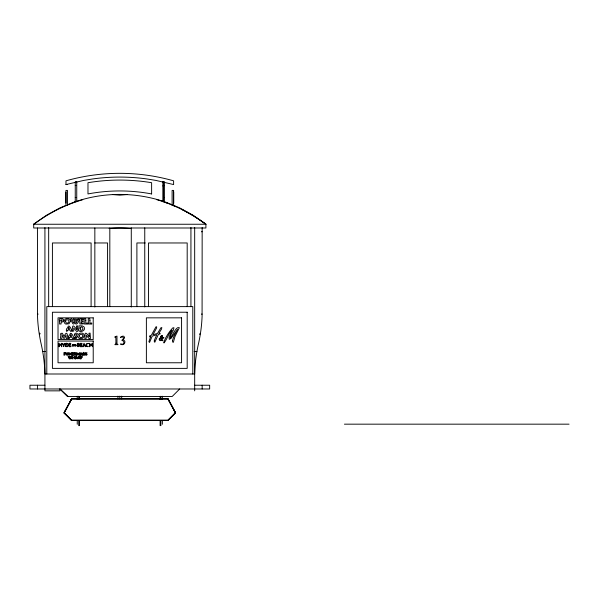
<?xml version="1.0" encoding="UTF-8"?>
<svg xmlns="http://www.w3.org/2000/svg" width="599" height="599" viewBox="0 0 599 599"><rect width="100%" height="100%" fill="white"/><g stroke="black" fill="none" stroke-linecap="round" stroke-linejoin="round"><path stroke-width="0.9" d="M202.162 227.575L202.08 316.616A152.468 152.468 0 0 1 198.419 344.051A152.46 152.46 0 0 0 196.929 351.456L196.914 351.538A152.161 152.161 0 0 0 194.675 374.001L44.925 374.001A152.161 152.161 0 0 0 42.686 351.538L42.671 351.456A152.468 152.468 0 0 0 41.181 344.051A152.46 152.46 0 0 1 37.52 316.616L37.438 227.994M64.13 413.13L71.618 398.762L167.982 398.762L175.47 412.561L175.47 413.13L167.982 420.438L71.618 420.438L64.13 413.13L64.13 412.561L71.618 398.762L64.13 412.808L71.618 420.438L67.253 415.706M175.47 412.561L167.982 420.438L175.47 412.883L167.982 398.762L175.47 413.13M179.7 388.976L172.213 396.463L67.388 396.463L59.9 388.976L59.9 390.848L44.925 390.848L44.925 227.59M79.592 357.67C81.816 361.467 78.095 356.023 78.716 358.741C76.957 358.973 79.233 353.964 79.899 357.229A0.824 0.824 0 0 1 79.585 357.67M67.627 204.716C98.064 191.912 133.128 191.216 164.351 201.706L164.351 181.871L162.853 181.871L164.351 182.163M65.98 184.567L83.665 180.419L92.635 178.959A197.146 197.146 0 0 1 146.965 178.959L155.935 180.419L173.613 184.567L173.613 180.823A197.146 197.146 0 0 0 65.98 180.823L65.98 184.567L67.477 184.567M74.216 202.005L75.249 201.736L75.249 181.871L76.747 181.871L76.747 201.736M127.258 194.548L119.8 195.162L112.342 194.548M76.747 182.029L75.998 181.871M75.249 185.555L75.998 185.555M163.602 185.615L164.351 185.615M162.853 185.907L163.602 185.907M75.249 197.535L75.998 197.535M163.602 197.595L164.351 197.595M162.853 201.279L163.602 201.279M193.934 216.202A266.27 188.281 90 0 1 205.906 224.251L33.694 224.251L33.694 227.994L205.906 227.994L205.906 224.251L193.252 215.341L179.693 207.89L173.613 205.39L173.613 190.415L172.115 190.415L172.115 205.39M201.414 231.738L202.162 231.738M94.784 242.969L107.573 242.969L107.573 306.613M145.243 242.969L136.894 242.969L136.894 306.613M37.438 314.101L38.186 314.101M201.414 314.101L202.162 314.101M42.686 351.538L45.479 351.538M194.121 351.538L196.914 351.538M44.925 385.232L29.95 385.232L29.95 388.976L209.65 388.976L209.65 385.232L194.675 385.232M344.425 424.167L569.05 424.167M163.602 201.496L164.351 201.713L163.602 201.713L163.602 182.029L162.853 182.029L162.853 201.713M165.384 202.005L171.973 204.716M59.9 388.976L68.136 396.463M202.162 385.232L202.162 388.976M194.675 227.53L194.675 390.848M192.803 374.001L192.803 306.613L46.797 306.613L46.797 374.001M190.931 227.508L190.931 306.613M187.188 306.613L187.188 242.969L148.5 242.969L148.5 306.613M173.68 192.092L173.68 203.143M162.366 396.253L162.366 399.496M162.366 420.491L162.366 424.264M160.869 396.253L160.869 399.526M160.869 420.558L160.869 425.664M160.12 396.905L160.12 399.526M160.12 420.73L160.12 425.664M144.756 227.815L144.756 306.943M131.278 227.905L131.278 307.002M121.672 396.134L121.672 398.814M119.8 396.134L119.8 398.814M117.928 396.134L117.928 398.814M109.819 227.994L109.819 306.613M94.844 227.964L94.844 307.032M91.1 306.613L91.1 242.969L52.413 242.969L52.413 306.613M79.48 396.905L79.48 399.526M79.48 420.73L79.48 425.664M78.731 396.253L78.731 399.526M78.731 420.558L78.731 425.664M77.234 396.253L77.234 399.496M77.234 420.491L77.234 424.264M67.477 205.39L67.477 190.415L65.98 190.415L65.98 205.39L59.907 207.89L46.348 215.341L33.694 224.251A266.27 188.281 -90 0 1 82.759 199.692M65.912 192.092L65.912 203.143M48.669 227.56L48.669 306.613M37.438 385.232L37.438 388.976M109.063 228.556A102.699 102.699 0 0 1 130.537 228.556M164.119 202.005A266.27 188.281 90 0 1 167.331 203.166M173.71 205.727A266.27 188.281 90 0 1 175.29 206.415M181.587 209.365A266.27 188.281 90 0 1 184.702 210.96M185.48 211.372A266.27 188.281 90 0 1 192.406 215.281M156.841 199.692A266.27 188.281 -90 0 1 205.906 224.251M199.916 333.523A2.621 2.621 0 0 1 199.714 334.527M64.363 352.886L64.355 353.762L65.396 353.844L64.348 354.061L64.153 355.349L63.951 352.579L65.508 352.699L64.363 352.886M74.531 345.301C72.981 341.902 73.542 348.603 73.632 344.987C75.017 347.967 74.598 343.332 74.531 345.301M81.179 356.502L81.172 357.378L82.213 357.468L81.165 357.678L80.97 358.973L80.768 356.203L82.318 356.323L81.179 356.502M85.073 353.874L85.065 354.758C81.734 347.023 83.291 360.673 83.276 353.253C86.593 359.774 85.036 348.918 85.073 353.874M80.521 327.773L80.543 330.281A2.763 2.763 0 0 0 81.449 330.296C85.021 330.042 81.194 324.621 80.521 327.773M66.07 344.605L66.092 346.312L67.627 345.997A1.22 1.22 0 0 0 68.016 345.301L68.016 344.724A1.228 1.228 0 0 0 67.635 344.028A1.348 1.348 0 0 0 67.163 343.751L66.092 343.684L66.07 344.605M69.649 345.114L69.626 346.364L70.989 346.641L69.222 346.731L69.147 343.317C72.958 343.482 69.491 343.092 69.664 344.747C71.274 344.403 71.124 345.421 69.649 345.114M72.404 354.039C71.386 355.492 74.665 354.878 72.891 355.349C71.161 355.918 71.566 351.501 73.295 352.564C71.401 353.193 74.561 354.301 72.404 354.039M75.234 345.174C75.601 347.368 76.41 343.729 75.234 345.174M77.96 344.111C78.701 346.701 79.577 342.216 77.96 344.111M80.872 345.114L80.85 346.364L82.213 346.641L80.438 346.731L80.363 343.317C84.174 343.482 80.715 343.092 80.88 344.747C82.497 344.403 82.34 345.421 80.872 345.114M76.732 328.514L76.709 329.6C72.142 323.041 72.494 326.223 72.247 331.202L73.744 331.045L73.699 327.967L76.732 331.532L77.922 331.165L77.548 325.856L76.395 326.051L76.732 328.514M89.266 335.762L89.244 336.848C84.676 330.289 85.028 333.478 84.781 338.45L86.271 338.293L86.234 335.215L89.266 338.779L90.456 338.413L90.075 333.104L88.929 333.299L89.266 335.762M60.933 320.487L60.918 321.304L61.712 321.274L62.214 320.076L60.971 319.671L60.933 320.487M63.883 345.249C64.512 346.933 62.858 347.263 63.434 345.309C61.682 343.841 62.521 342.029 63.689 344.934L64.992 343.317L63.883 345.249M74.433 353.5C75.309 355.566 75.467 351.209 74.433 353.5M78.649 357.116C79.525 359.19 79.682 354.833 78.649 357.116M81.224 322.554L81.217 323.183L83.156 323.003L83.298 323.917L79.839 323.984L79.772 318.638L83.426 318.848L83.254 319.776L81.284 319.619C80.169 321.491 86.481 321.027 81.239 321.775L81.224 322.554M61.3 345.091L61.682 346.731L61.667 343.302L61.158 343.414L61.3 344.747L59.226 344.747L59.211 343.354L58.642 343.414L58.859 346.739L59.368 346.634L59.219 345.091L61.3 345.091M65.635 344.739L65.628 346.589L67.238 346.656A1.917 1.917 0 0 0 68.181 345.997A1.775 1.775 0 0 0 68.548 344.912C68.705 343.032 64.475 342.351 65.635 344.739M70.944 354.016L71.251 355.327L71.236 352.586L70.944 353.739L69.282 353.739L69.304 352.706L68.818 352.669L68.99 355.334L69.402 355.252L69.282 354.016L70.944 354.016M74.553 357.64L74.868 358.943L74.905 356.248L74.448 356.293L74.561 357.363L72.898 357.363L72.883 356.248L72.427 356.293L72.606 358.958L73.011 358.868L72.891 357.64L74.553 357.64M75.062 345.226L75.062 345.967L75.706 345.997A0.764 0.764 0 0 0 75.968 345.848C77.084 345.017 74.635 343.901 75.062 345.226M92.006 345.091L92.388 346.731L92.373 343.302L91.864 343.414L92.006 344.747L89.932 344.747L89.917 343.354L89.348 343.414L89.565 346.739L90.075 346.634L89.925 345.091L92.006 345.091M66.1 353.747C66.384 358.711 66.541 349.749 66.1 353.747M74.089 353.724L74.141 355.334L74.613 354.301L76.073 355.319L75.377 354.046A0.824 0.824 0 0 0 75.691 353.612C76.095 352.182 73.093 352.1 74.089 353.724M77.548 344.807C75.803 347.989 81.277 346.484 78.873 345.017C81.277 343.594 76.036 342.007 77.548 344.807M85.814 320.435L85.769 323.175L87.626 323.003L87.641 324.074L84.287 323.992L84.137 318.803L85.709 318.72L85.814 320.435M89.925 320.435L89.88 323.175L91.729 323.003L91.752 324.074L88.39 323.992L88.248 318.803L89.82 318.72L89.925 320.435M79.098 328.087C76.597 333.418 85.717 331.861 84.384 327.773A2.359 2.359 0 0 0 83.733 326.657L82.19 325.886L78.866 325.819L79.098 328.087M60.956 334.235L60.349 338.36L61.922 338.405L62.124 335.17L63.823 338.442L64.542 338.195L66.017 335.17L66.287 338.525L67.829 338.36C67.545 334.122 66.811 330.124 64.108 336.458L62.341 333.261L60.776 333.396L60.956 334.235M76.672 353.208L76.365 355.252L76.814 355.237L76.949 353.223L78.057 355.237L79.165 353.215L79.293 355.2L79.824 355.252L79.457 352.594L78.087 354.645L76.837 352.571L76.672 353.208M59.563 320.997L59.615 324.029L61.165 323.947C59.571 321.378 64.977 322.666 63.576 319.559C62.356 317.867 57.736 317.852 59.563 320.997M72.209 346.02L72.344 345.593L73.258 345.96L72.591 344.65L72.157 346.035M75.751 358.936C74.65 351.942 80.753 361.309 76.028 358.082L75.751 358.966M80.431 355.312C79.368 348.304 85.38 357.708 80.708 354.458L80.431 355.312M83.066 346.716L82.617 346.514L84.032 343.287L85.702 346.574L85.245 346.709L84.714 345.645L83.411 345.645L83.066 346.716M115.944 343.167L115.794 344.215L114.866 344.65L118.033 344.65L116.977 343.751L116.97 336.061L114.716 337.065L115.839 337.312L115.944 343.167M65.658 320.989L65.74 322.09A1.602 1.602 0 0 0 66.324 322.861A1.475 1.475 0 0 0 66.908 323.108L68.219 322.839A1.775 1.775 0 0 0 68.84 322.007L68.848 320.585A1.498 1.498 0 0 0 68.279 319.844L66.354 319.859A1.58 1.58 0 0 0 65.748 320.645L65.658 320.989M79.45 335.485L79.532 336.586A1.602 1.602 0 0 0 80.116 337.364A1.475 1.475 0 0 0 80.7 337.604L82.011 337.342A1.775 1.775 0 0 0 82.632 336.511L82.64 335.081A1.498 1.498 0 0 0 82.07 334.347L80.139 334.362A1.58 1.58 0 0 0 79.532 335.141L79.45 335.485M160.876 336.436L160.876 337.357L159.379 338.555A1.879 1.879 0 0 0 159.177 339.408L160.09 340.704L161.483 340.195C162.921 341.37 163.812 340.21 161.827 339.79L162.561 338.18L164.014 337.791L161.73 337.829L162.209 338.24L161.678 339.378L161.341 337.499C163.916 336.833 161.663 333.718 160.876 336.436M161.326 336.383L161.311 337.17L162.097 335.867L161.326 336.383M86.451 344.717L86.451 345.286A1.265 1.265 0 0 0 86.818 345.99C90.831 346.417 86.091 347.727 85.934 345.054A1.625 1.625 0 0 1 86.353 343.946L88.652 343.347L86.848 344.021A1.213 1.213 0 0 0 86.451 344.717M70.532 356.517C70.435 358.232 68.758 354.586 70.098 357.648L69.477 358.502L68.556 356.285L68.099 356.345L69.379 359.026L70.225 357.932L70.862 359.026L71.775 357.655L72.082 356.255L70.914 358.487L70.412 357.663L70.869 356.338L70.532 356.517M172.527 340.434L172.609 342.029L173.351 342.321L174.93 336.705L179.356 327.713C175.994 325.736 172.609 336.136 170.138 337.971C170.153 334.249 173.987 331.037 173.905 327.69L172.624 327.997L170.797 330.139A50.571 50.571 0 0 0 165.346 338.585L163.654 342.576L164.006 342.95C167.188 339.348 168.244 333.546 172.078 330.086L169.09 336.99L169.27 339.334L171 338.428L177.506 329.368L173.717 336.788L172.527 340.434M70.45 321.199L69.042 323.752L65.965 324.111A2.823 2.823 0 0 1 64.632 323.101A2.643 2.643 0 0 1 64.19 322.045C63.165 317.987 70.502 317.021 70.45 321.199M84.242 335.695L82.834 338.255L79.757 338.615A2.823 2.823 0 0 1 78.424 337.596A2.643 2.643 0 0 1 77.982 336.541C76.957 332.482 84.294 331.517 84.242 335.695M74.366 334.624L74.336 334.946A1.176 1.176 0 0 0 74.83 335.934L76.118 337.11L75.624 337.641L74.448 337.462L74.269 338.413L76.373 338.428L77.271 336.518L75.579 334.669L77.121 334.264L77.391 333.546L76.178 333.051A2.516 2.516 0 0 0 74.845 333.755A1.767 1.767 0 0 0 74.366 334.624M79.098 345.773C77.773 347.892 77.668 343.676 79.098 345.773M77.87 319.432L76.41 322.854L75.654 321.506C78.057 319.349 75.047 316.998 75.175 320.547L74.149 318.616L73.243 318.833L74.501 321.528C72.554 325.849 73.108 316.414 70.525 319.087C71.925 320.652 72.711 327.106 74.98 322.509C76.051 327.915 81.569 317.852 77.698 318.743L77.87 319.432M67.095 353.275C68.78 354.556 65.995 356.278 68.316 354.556C66.414 353.403 69.581 351.688 67.095 353.275M86.009 353.275C87.694 354.556 84.901 356.278 87.222 354.556C85.328 353.403 88.495 351.688 86.009 353.275M159.701 338.982L160.128 340.142L161.326 339.775L160.906 337.716L159.701 338.982M124.465 337.769L123.319 339.663L124.787 341.145A2.898 2.898 0 0 1 124.644 343.04C123.416 346.776 117.464 342.793 122.398 344.26C124.644 344.111 124.255 340.651 122.189 340.524C120.466 340.651 125.573 338.225 122.585 337.005A1.595 1.595 0 0 0 121.155 337.162C118.332 338.72 124.45 333.598 124.465 337.769M67.575 330.596C66.152 333.239 65.65 328.656 67.62 327.72C68.563 322.981 71.288 328.918 71.977 330.977L70.637 331.389L69.873 330.004L67.837 330.004L67.575 330.596M69.596 337.843C68.174 340.487 67.672 335.904 69.641 334.968C70.585 330.229 73.31 336.166 73.999 338.225L72.659 338.645L71.895 337.252L69.858 337.252L69.596 337.843M154.317 340.524L154.317 341.849L154.842 342.201L158.346 334.414L160.18 333.875L160.038 333.314L158.93 333.239L161.535 329.031L161.827 327.548L160.869 327.81L157.485 333.456L152.977 334.706L156.586 328.02L156.653 326.852L155.995 326.792L151.36 335.223L149.48 336.114L149.743 336.915L150.671 336.578L148.896 341.715L149.563 342.448L152.206 336.121L156.781 334.729L154.317 340.524M68.548 328.259L68.226 329.068L69.499 329.068L68.892 327.436L68.548 328.259M70.57 335.507L70.248 336.316L71.521 336.316L70.907 334.684L70.57 335.507M72.569 345.076L72.808 345.458L72.569 345.076M76.477 357.056L76.155 357.82L76.964 357.82L76.477 357.056M83.972 344.365L83.568 345.316L84.579 345.316L83.972 344.365M81.157 353.432L80.835 354.196L81.644 354.196L81.157 353.432M71.618 399.084L64.13 412.883L71.618 420.116L167.982 420.116L175.47 412.808L167.982 399.084L71.618 399.084M187.188 312.229L52.413 312.229L52.413 368.385L187.188 368.385L187.188 312.229M93.219 317.844L58.028 317.844L58.028 339.558L93.219 339.558L93.219 317.844M181.572 317.844L146.381 317.844L146.381 362.769L181.572 362.769L181.572 317.844M93.219 341.056L58.028 341.056L58.028 362.769L93.219 362.769L93.219 341.056M151.622 193.941L151.622 182.71A193.245 193.245 0 0 0 87.978 182.71L87.978 193.941A170.55 170.55 0 0 1 151.622 193.941M39.706 333.224A2.621 2.621 0 0 0 39.886 333.883A2.621 2.621 0 0 1 39.706 333.224"/></g></svg>
